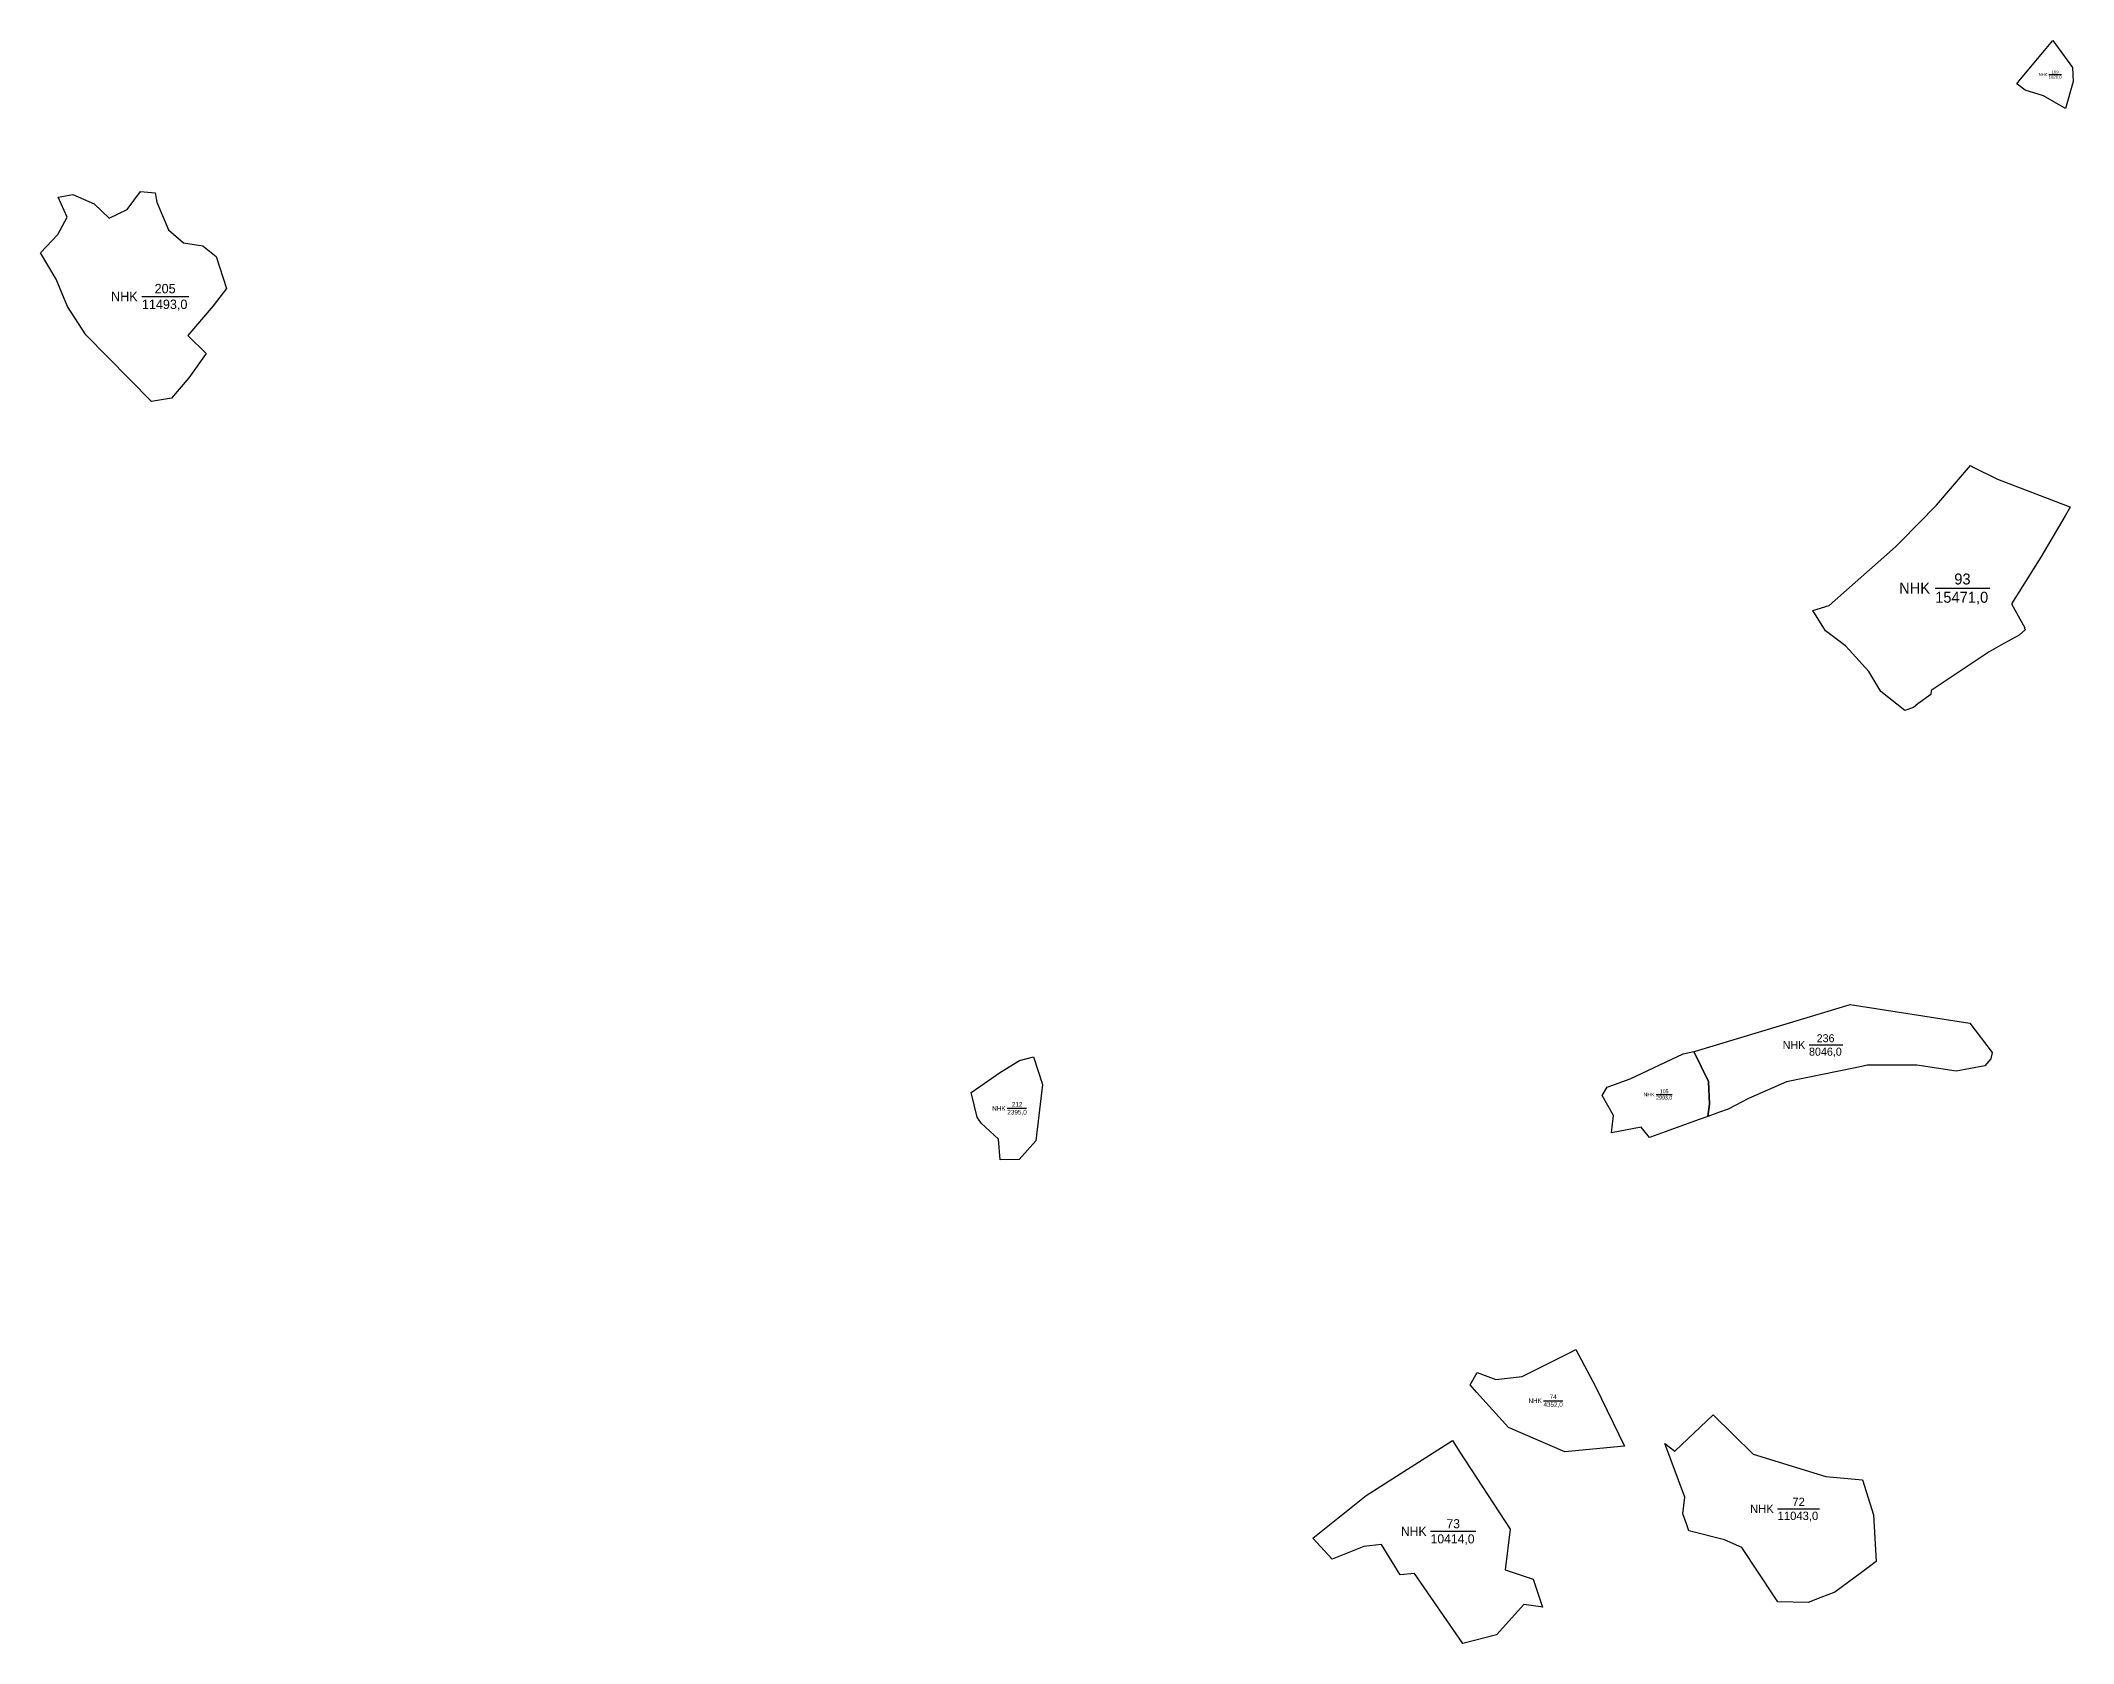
# Model space of a CAD drawing. Extents: x 546371 to 550543, y 1820810 to 1826662.
# Drawn here: x 546462 to 547899, y 1820810 to 1821943 of the extents above; entities that cross this region are included whole.
import ezdxf

# ---------------------------------------------------------------- set-up
doc = ezdxf.new("R2010")
doc.units = 0
doc.layers.add('CanhThua', color=7, linetype='Continuous')
doc.layers.add('NhanDiaChinhThua', color=7, linetype='Continuous')

msp = doc.modelspace()

# ---------------------------------------------------------------- linework, layer by layer
at = {"layer": 'CanhThua'}
for p, q in [((547862, 1821916.2), (547877.9, 1821935)), ((547877.9, 1821935), (547884.9, 1821943.5)), ((547884.9, 1821943.5), (547898.8, 1821924.5)), ((547898.8, 1821924.5), (547899.4, 1821914.7)), ((547859.5, 1821912.9), (547862, 1821916.2)), ((547865.4, 1821908.5), (547859.5, 1821912.9)), ((547878.3, 1821904.4), (547865.4, 1821908.5)), ((547899.4, 1821914.7), (547893.8, 1821895.5)), ((547893.8, 1821895.5), (547878.3, 1821904.4)), ((546474.4, 1821832.9), (546484.7, 1821834.7)), ((546484.7, 1821834.7), (546499.7, 1821828.2)), ((546523.1, 1821824), (546532.6, 1821836.8)), ((546532.6, 1821836.8), (546542.8, 1821835.9)), ((546542.8, 1821835.9), (546544, 1821829.2)), ((546480.6, 1821818.7), (546474.4, 1821832.9)), ((546499.7, 1821828.2), (546510.4, 1821817.9)), ((546510.4, 1821817.9), (546523.1, 1821824)), ((546544, 1821829.2), (546552.4, 1821809.7)), ((546461.9, 1821793.5), (546474.1, 1821806.3)), ((546474.1, 1821806.3), (546480.6, 1821818.7)), ((546552.4, 1821809.7), (546563, 1821800.5)), ((546472.9, 1821774.7), (546461.9, 1821793.5)), ((546563, 1821800.5), (546576.5, 1821798.4)), ((546576.5, 1821798.4), (546586.1, 1821790.9)), ((546586.1, 1821790.9), (546593.3, 1821768.2)), ((546481, 1821755.5), (546472.9, 1821774.7)), ((546593.3, 1821768.2), (546583.8, 1821755.9)), ((546493.8, 1821735.5), (546481, 1821755.5)), ((546583.8, 1821755.9), (546566, 1821735)), ((546540.4, 1821688.2), (546493.8, 1821735.5)), ((546566, 1821735), (546579, 1821722.2)), ((546579, 1821722.2), (546566.7, 1821705.1)), ((546566.7, 1821705.1), (546554.4, 1821690.7)), ((546554.4, 1821690.7), (546540.4, 1821688.2)), ((547802.7, 1821614.9), (547826.7, 1821643)), ((547826.7, 1821643), (547828.2, 1821642.2)), ((547828.2, 1821642.2), (547845.7, 1821633.3)), ((547845.7, 1821633.3), (547895, 1821614.5)), ((547777.2, 1821589.1), (547802.7, 1821614.9)), ((547893.6, 1821607.4), (547876.4, 1821578.3)), ((547897.3, 1821613.6), (547893.6, 1821607.4)), ((547895, 1821614.5), (547896.9, 1821613.8)), ((547896.9, 1821613.8), (547897.3, 1821613.6)), ((547726.8, 1821544.1), (547773.6, 1821585.5)), ((547773.6, 1821585.5), (547777.2, 1821589.1)), ((547876.4, 1821578.3), (547855.7, 1821545.3)), ((547715.3, 1821540.4), (547726.8, 1821544.1)), ((547724.2, 1821526.2), (547715.3, 1821540.4)), ((547855.7, 1821545.3), (547865.2, 1821528.3)), ((547738.3, 1821515.4), (547724.2, 1821526.2)), ((547861.1, 1821523), (547848.2, 1821516.1)), ((547865.7, 1821527.1), (547861.1, 1821523)), ((547865.2, 1821528.3), (547864.7, 1821528)), ((547864.7, 1821528), (547865.7, 1821527.1)), ((547740.8, 1821512.8), (547738.3, 1821515.4)), ((547754.9, 1821497.4), (547740.8, 1821512.8)), ((547839.9, 1821511.3), (547799, 1821484)), ((547848.2, 1821516.1), (547839.9, 1821511.3)), ((547763.2, 1821483.3), (547754.9, 1821497.4)), ((547780.2, 1821469.7), (547763.2, 1821483.3)), ((547798.7, 1821481.2), (547789.5, 1821474.5)), ((547799, 1821484), (547798.7, 1821481.2)), ((547786.5, 1821472), (547780.2, 1821469.7)), ((547789.5, 1821474.5), (547786.5, 1821472)), ((547723.8, 1821256.5), (547741.6, 1821261.8)), ((547741.6, 1821261.8), (547826.2, 1821248.6)), ((547632.2, 1821228.9), (547723.8, 1821256.5)), ((547826.2, 1821248.6), (547842, 1821228)), ((547140.7, 1821214.1), (547154.2, 1821222.3)), ((547154.2, 1821222.3), (547164, 1821224.9)), ((547164, 1821224.9), (547170.4, 1821205.4)), ((547586, 1821209.4), (547623.5, 1821226.9)), ((547623.5, 1821226.9), (547631, 1821228.6)), ((547631, 1821228.6), (547632.2, 1821228.9)), ((547641.5, 1821207.5), (547631, 1821228.6)), ((547631, 1821228.6), (547641.5, 1821207.5)), ((547746.2, 1821217.4), (547696.6, 1821207.2)), ((547750.8, 1821218.3), (547746.2, 1821217.4)), ((547753.6, 1821218.9), (547750.8, 1821218.3)), ((547788.8, 1821218.9), (547753.6, 1821218.9)), ((547816.5, 1821214.7), (547788.8, 1821218.9)), ((547836.9, 1821218.4), (547816.5, 1821214.7)), ((547841.1, 1821223.5), (547836.9, 1821218.4)), ((547842, 1821228), (547841.1, 1821223.5)), ((547120, 1821199.6), (547140.7, 1821214.1)), ((547170.4, 1821205.4), (547165.7, 1821165.4)), ((547566.3, 1821197.6), (547569.8, 1821203.4)), ((547569.8, 1821203.4), (547586, 1821209.4)), ((547642.2, 1821191.5), (547641.5, 1821207.5)), ((547641.5, 1821207.5), (547642.2, 1821191.5)), ((547696.6, 1821207.2), (547669.7, 1821195.4)), ((547124.1, 1821182.1), (547120, 1821199.6)), ((547574.3, 1821183.4), (547566.3, 1821197.6)), ((547640.9, 1821182.7), (547642.2, 1821191.5)), ((547642.2, 1821191.5), (547640.9, 1821182.7)), ((547655.3, 1821187.9), (547648.4, 1821185.4)), ((547669.7, 1821195.4), (547655.3, 1821187.9)), ((547127, 1821177.9), (547124.1, 1821182.1)), ((547139.4, 1821166.6), (547127, 1821177.9)), ((547572.9, 1821171.1), (547574.3, 1821183.4)), ((547593.8, 1821175.1), (547572.9, 1821171.1)), ((547599.6, 1821167.9), (547593.8, 1821175.1)), ((547634.9, 1821180.5), (547610.8, 1821171.8)), ((547640.9, 1821182.7), (547634.9, 1821180.5)), ((547647.2, 1821185), (547640.9, 1821182.7)), ((547648.4, 1821185.4), (547647.2, 1821185)), ((547140.5, 1821152), (547139.4, 1821166.6)), ((547165.7, 1821165.4), (547153.8, 1821152.3)), ((547600.4, 1821168), (547599.6, 1821167.9)), ((547610.8, 1821171.8), (547600.4, 1821168)), ((547153.8, 1821152.3), (547140.5, 1821152)), ((547509.7, 1820998.9), (547544.5, 1821016.3)), ((547544.5, 1821016.3), (547547.5, 1821017.8)), ((547547.5, 1821017.8), (547561.8, 1820991.3)), ((547472.8, 1820992.9), (547477.7, 1821001.6)), ((547477.7, 1821001.6), (547491.1, 1820996.8)), ((547477.4, 1820987.8), (547472.8, 1820992.9)), ((547500, 1820962.8), (547477.4, 1820987.8)), ((547491.1, 1820996.8), (547509.7, 1820998.9)), ((547561.8, 1820991.3), (547582, 1820949.6)), ((547539.8, 1820945.6), (547500, 1820962.8)), ((547617.7, 1820946), (547644.8, 1820971.6)), ((547644.8, 1820971.6), (547673, 1820943.9)), ((547399.3, 1820914.7), (547460.3, 1820953.5)), ((547460.3, 1820953.5), (547465.6, 1820945.4)), ((547465.6, 1820945.4), (547501.2, 1820890.9)), ((547582, 1820949.6), (547539.8, 1820945.6)), ((547624.7, 1820913.5), (547610.6, 1820951.4)), ((547610.6, 1820951.4), (547617.7, 1820946)), ((547673, 1820943.9), (547724.4, 1820928.2)), ((547361.7, 1820884.6), (547399.3, 1820914.7)), ((547724.4, 1820928.2), (547750.4, 1820925.7)), ((547750.4, 1820925.7), (547758.2, 1820901.1)), ((547623.2, 1820901.7), (547624.7, 1820913.5)), ((547625.8, 1820894.6), (547623.2, 1820901.7)), ((547758.2, 1820901.1), (547760.1, 1820868.1)), ((547501.2, 1820890.9), (547497.7, 1820862.2)), ((547627.6, 1820889.6), (547625.8, 1820894.6)), ((547652.7, 1820883.4), (547627.6, 1820889.6)), ((547375.3, 1820869.6), (547361.7, 1820884.6)), ((547397.6, 1820878.6), (547375.3, 1820869.6)), ((547410.2, 1820879.9), (547397.6, 1820878.6)), ((547423.3, 1820858.6), (547410.2, 1820879.9)), ((547664.9, 1820878), (547652.7, 1820883.4)), ((547688, 1820843.1), (547664.9, 1820878)), ((547433.5, 1820859.4), (547423.3, 1820858.6)), ((547467.6, 1820810.1), (547433.5, 1820859.4)), ((547497.7, 1820862.2), (547517.4, 1820855.6)), ((547748.7, 1820859.6), (547730.7, 1820846.4)), ((547760.1, 1820868.1), (547748.7, 1820859.6)), ((547517.4, 1820855.6), (547524.1, 1820835.7)), ((547690.4, 1820839.4), (547688, 1820843.1)), ((547720.8, 1820842.5), (547712, 1820838.9)), ((547730.7, 1820846.4), (547720.8, 1820842.5)), ((547510.9, 1820837.7), (547491.4, 1820816.1)), ((547522.8, 1820835.9), (547510.9, 1820837.7)), ((547524.1, 1820835.7), (547522.8, 1820835.9)), ((547712, 1820838.9), (547690.4, 1820839.4)), ((547491.4, 1820816.1), (547467.6, 1820810.1))]:
    msp.add_line(p, q, dxfattribs=at)
at = {"layer": 'NhanDiaChinhThua'}
for p, q in [((547882, 1821919.5), (547891, 1821919.5)), ((546533.5, 1821762.5), (546566.6, 1821762.5)), ((547801.7, 1821556.4), (547840.3, 1821556.4)), ((547712.5, 1821233.3), (547736.3, 1821233.3)), ((547145.5, 1821188.5), (547159.2, 1821188.5)), ((547604.3, 1821198.2), (547615.7, 1821198.2)), ((547524.7, 1820981.7), (547538.3, 1820981.7)), ((547690.3, 1820905.3), (547719.9, 1820905.3)), ((547444.9, 1820889.4), (547476.9, 1820889.4))]:
    msp.add_line(p, q, dxfattribs=at)

# ---------------------------------------------------------------- texts
for s, height, p in [('NHK', 2.15, (547874.9, 1821918.4)), ('109', 2.15, (547884, 1821920.2)), ('1026,0', 2.15, (547882, 1821916.6)), ('NHK', 6.66, (546511.7, 1821759.2)), ('205', 6.66, (546542.5, 1821764.8)), ('11493,0', 6.66, (546533.5, 1821753.7)), ('93', 7.76, (547815.2, 1821558.9)), ('NHK', 7.76, (547776.2, 1821552.5)), ('15471,0', 7.76, (547801.7, 1821546)), ('NHK', 5.66, (547693.9, 1821230.4)), ('8046,0', 5.66, (547712.5, 1821225.7)), ('236', 5.66, (547717.9, 1821235.2)), ('105', 2.72, (547606.9, 1821199.1)), ('NHK', 3.27, (547134.8, 1821186.8)), ('2395,0', 3.27, (547145.5, 1821184.1)), ('212', 3.27, (547148.7, 1821189.6)), ('NHK', 2.72, (547595.4, 1821196.9)), ('2993,0', 2.72, (547604.3, 1821194.6)), ('NHK', 3.23, (547514.1, 1820980.1)), ('4352,0', 3.23, (547524.7, 1820977.4)), ('74', 3.23, (547529.1, 1820982.8)), ('NHK', 5.94, (547670.8, 1820902.3)), ('11043,0', 5.94, (547690.3, 1820897.3)), ('72', 5.94, (547700.7, 1820907.2)), ('NHK', 6.42, (547423.9, 1820886.1)), ('10414,0', 6.42, (547444.9, 1820880.8)), ('73', 6.42, (547456.1, 1820891.5))]:
    msp.add_text(s, height=height, dxfattribs=at).set_placement(p)

doc.saveas('drawing.dxf')
